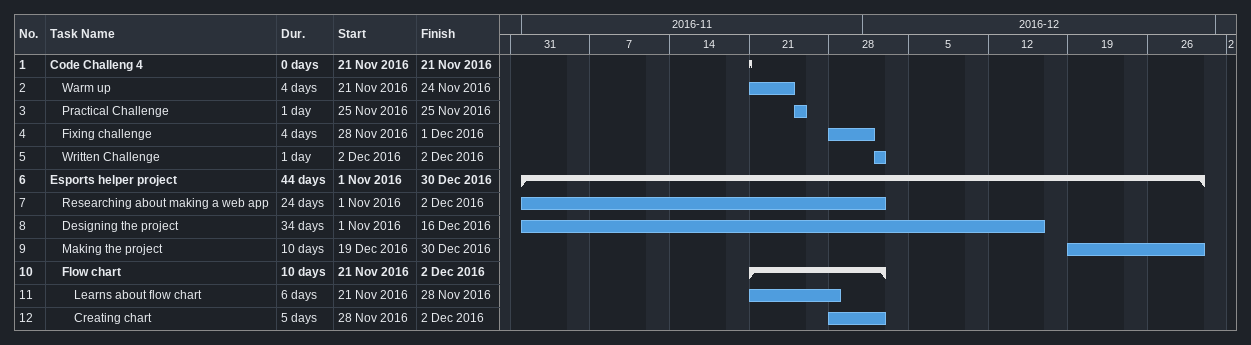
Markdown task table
| ID | Level | Task | Duration | Start | Finish |
|---|---|---|---|---|---|
| 1 | 1 | **Code Challeng 4** | 0d | 2016-11-21 | 2016-11-21 |
| 2 | 2 | Warm up | 4d | 2016-11-21 | 2016-11-24 |
| 3 | 2 | Practical Challenge | 1d | 2016-11-25 | 2016-11-25 |
| 4 | 2 | Fixing challenge | 4d | 2016-11-28 | 2016-12-01 |
| 5 | 2 | Written Challenge | 1d | 2016-12-02 | 2016-12-02 |
| 6 | 1 | **Esports helper project** | 44d | 2016-11-01 | 2016-12-30 |
| 7 | 2 | Researching about making a web app | 24d | 2016-11-01 | 2016-12-02 |
| 8 | 2 | Designing the project | 34d | 2016-11-01 | 2016-12-16 |
| 9 | 2 | Making the project | 10d | 2016-12-19 | 2016-12-30 |
| 10 | 2 | **Flow chart** | 10d | 2016-11-21 | 2016-12-02 |
| 11 | 3 | Learns about flow chart | 6d | 2016-11-21 | 2016-11-28 |
| 12 | 3 | Creating chart | 5d | 2016-11-28 | 2016-12-02 |
